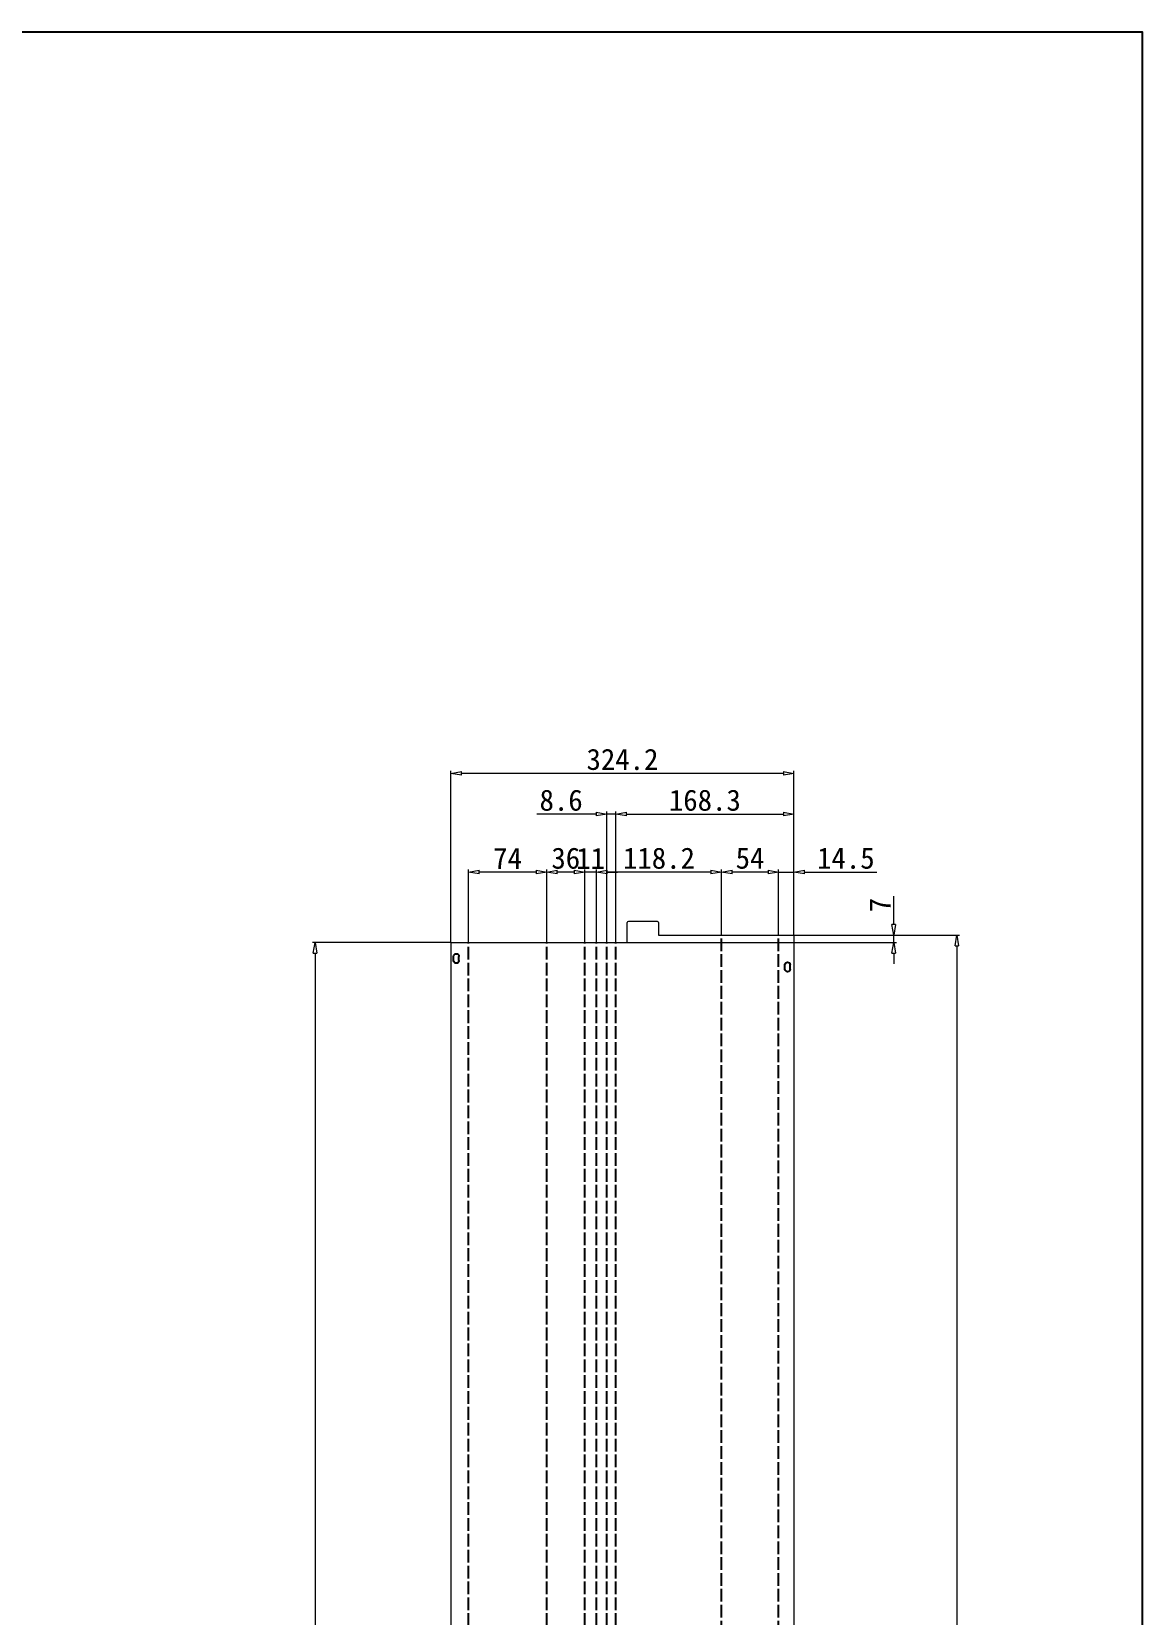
# Model space of a CAD drawing. Header units: millimetres. Extents: x 2100 to 6661, y -400 to 2594.
# Drawn here: x 5611 to 6661, y 1097 to 2594 of the extents above; entities that cross this region are included whole.
import ezdxf

# ---------------------------------------------------------------- set-up
doc = ezdxf.new("R2010")
doc.units = ezdxf.units.MM
doc.linetypes.add('ACAD_ISO02W100', pattern=[15, 12, -3])
for name, color, linetype in [('Cutting', 7, 'Continuous'), ('标注层', 7, 'Continuous'), ('绘图层', 7, 'Continuous')]:
    doc.layers.add(name, color=color, linetype=linetype)
doc.styles.get("Standard").update_dxf_attribs({"font": ''})
doc.styles.get('Standard').set_extended_font_data('SimSun')
doc.dimstyles.new('ISO-25$0', dxfattribs={"dimtxt": 20, "dimasz": 10, "dimexe": 2.5, "dimexo": 0, "dimgap": 3.049991, "dimtad": 1, "dimdec": 1, "dimrnd": 0.001, "dimdsep": 46, "dimtxsty": 'Standard', "dimblk": 'CLOSEDBLANK', "dimcen": 0, "dimclrd": 4, "dimclre": 4, "dimclrt": 4, "dimazin": 3, "dimtm": 1e-09, "dimtfac": 0.707107, "dimtdec": 1, "dimtmove": 0, "dimatfit": 0, "dimldrblk": 'CLOSEDBLANK', "dimfxl": 1, "dimfrac": 2, "dimtolj": 1, "dimlwd": 9, "dimlwe": 9, "dimarcsym": 0})

# ---------------------------------------------------------------- blocks, each defined once
blk = doc.blocks.new('_ClosedBlank')
at = {"color": 0, "linetype": 'ByBlock', "lineweight": -2}
for p, q in [((-1, 0.17), (0, 0)), ((-1, 0.17), (-1, -0.17)), ((0, 0), (-1, -0.17))]:
    blk.add_line(p, q, dxfattribs=at)
blk = doc.blocks.new('*D122')
at = {"layer": 'Defpoints', "color": 0, "transparency": 16777216}
for p in [(6331.8, 1740), (6331.8, 0), (6485.8, 0)]:
    blk.add_point(p, dxfattribs=at)
at = {"layer": '标注层', "color": 4, "lineweight": 9, "transparency": 16777216}
for p, q in [((6331.8, 1740), (6488.3, 1740)), ((6485.8, 1730), (6485.8, 10)), ((6331.8, 0), (6488.3, 0))]:
    blk.add_line(p, q, dxfattribs=at)
at = {"layer": '标注层', "color": 4, "lineweight": 9, "transparency": 16777216, "xscale": 10, "yscale": 10, "zscale": 10}
for p, rotation in [((6485.8, 1740), 90), ((6485.8, 0), 270)]:
    blk.add_blockref('_ClosedBlank', p, dxfattribs=dict(at, rotation=rotation))
at = {"layer": '标注层', "color": 7, "transparency": 16777216, "insert": (6457.8, 870), "char_height": 50, "attachment_point": 5, "rotation": 90}
blk.add_mtext('\\A1;1740', dxfattribs=at)
blk = doc.blocks.new('*D123')
at = {"layer": 'Defpoints', "color": 0, "transparency": 16777216}
for p in [(6007.6, 1893), (6331.8, 1740), (6007.6, 1733)]:
    blk.add_point(p, dxfattribs=at)
at = {"layer": '标注层', "color": 4, "lineweight": 9, "transparency": 16777216}
for p, q in [((6007.6, 1733), (6007.6, 1895.5)), ((6321.8, 1893), (6017.6, 1893)), ((6331.8, 1740), (6331.8, 1895.5))]:
    blk.add_line(p, q, dxfattribs=at)
at = {"layer": '标注层', "color": 4, "lineweight": 9, "transparency": 16777216, "xscale": 10, "yscale": 10, "zscale": 10, "rotation": 180}
blk.add_blockref('_ClosedBlank', (6007.6, 1893), dxfattribs=at)
at = {"layer": '标注层', "color": 4, "lineweight": 9, "transparency": 16777216, "xscale": 10, "yscale": 10, "zscale": 10}
blk.add_blockref('_ClosedBlank', (6331.8, 1893), dxfattribs=at)
at = {"layer": '标注层', "color": 7, "transparency": 16777216, "insert": (6169.7, 1906.1), "char_height": 20, "attachment_point": 5}
blk.add_mtext('\\A1;324.2', dxfattribs=at)
blk = doc.blocks.new('*D126')
at = {"layer": 'Defpoints', "color": 0, "transparency": 16777216}
for p in [(6007.6, 1733), (5879.1, 7), (6007.6, 7)]:
    blk.add_point(p, dxfattribs=at)
at = {"layer": '标注层', "color": 4, "lineweight": 9, "transparency": 16777216}
for p, q in [((6007.6, 1733), (5876.6, 1733)), ((5879.1, 1723), (5879.1, 17)), ((6007.6, 7), (5876.6, 7))]:
    blk.add_line(p, q, dxfattribs=at)
at = {"layer": '标注层', "color": 4, "lineweight": 9, "transparency": 16777216, "xscale": 10, "yscale": 10, "zscale": 10}
for p, rotation in [((5879.1, 1733), 90), ((5879.1, 7), 270)]:
    blk.add_blockref('_ClosedBlank', p, dxfattribs=dict(at, rotation=rotation))
at = {"layer": '标注层', "color": 7, "transparency": 16777216, "insert": (5851, 870), "char_height": 50, "attachment_point": 5, "rotation": 90}
blk.add_mtext('\\A1;1726', dxfattribs=at)
blk = doc.blocks.new('DK1')
for p, q in [((-2.5, -2), (-2.5, 2)), ((2.5, -2), (2.5, 2))]:
    blk.add_line(p, q)
for centre, start, end in [((0, 2), 0, 180), ((0, -2), 180, 0)]:
    blk.add_arc(centre, 2.5, start, end)
blk = doc.blocks.new('*D127')
at = {"layer": 'Defpoints', "color": 0, "transparency": 16777216}
for p in [(6331.8, 1854.5), (6331.8, 1740), (6163.5, 1733)]:
    blk.add_point(p, dxfattribs=at)
at = {"layer": '标注层', "color": 4, "lineweight": 9, "transparency": 16777216}
for p, q in [((6163.5, 1733), (6163.5, 1857)), ((6331.8, 1740), (6331.8, 1857)), ((6173.5, 1854.5), (6321.8, 1854.5))]:
    blk.add_line(p, q, dxfattribs=at)
at = {"layer": '标注层', "color": 4, "lineweight": 9, "transparency": 16777216, "xscale": 10, "yscale": 10, "zscale": 10, "rotation": 180}
blk.add_blockref('_ClosedBlank', (6163.5, 1854.5), dxfattribs=at)
at = {"layer": '标注层', "color": 4, "lineweight": 9, "transparency": 16777216, "xscale": 10, "yscale": 10, "zscale": 10}
blk.add_blockref('_ClosedBlank', (6331.8, 1854.5), dxfattribs=at)
at = {"layer": '标注层', "color": 7, "transparency": 16777216, "insert": (6247.6, 1867.5), "char_height": 20, "attachment_point": 5}
blk.add_mtext('\\A1;168.3', dxfattribs=at)
blk = doc.blocks.new('*D128')
at = {"layer": 'Defpoints', "color": 0, "transparency": 16777216}
for p in [(6154.9, 1854.5), (6154.9, 1733), (6163.5, 1733)]:
    blk.add_point(p, dxfattribs=at)
at = {"layer": '标注层', "color": 4, "lineweight": 9, "transparency": 16777216}
for p, q in [((6154.9, 1733), (6154.9, 1857)), ((6163.5, 1733), (6163.5, 1857)), ((6144.9, 1854.5), (6088.6, 1854.5)), ((6163.5, 1854.5), (6154.9, 1854.5)), ((6173.5, 1854.5), (6183.5, 1854.5))]:
    blk.add_line(p, q, dxfattribs=at)
at = {"layer": '标注层', "color": 4, "lineweight": 9, "transparency": 16777216, "xscale": 10, "yscale": 10, "zscale": 10}
blk.add_blockref('_ClosedBlank', (6154.9, 1854.5), dxfattribs=at)
at = {"layer": '标注层', "color": 4, "lineweight": 9, "transparency": 16777216, "xscale": 10, "yscale": 10, "zscale": 10, "rotation": 180}
blk.add_blockref('_ClosedBlank', (6163.5, 1854.5), dxfattribs=at)
at = {"layer": '标注层', "color": 7, "transparency": 16777216, "insert": (6111.7, 1867.5), "char_height": 20, "attachment_point": 5}
blk.add_mtext('\\A1;8.6', dxfattribs=at)
blk = doc.blocks.new('*D129')
at = {"layer": 'Defpoints', "color": 0, "transparency": 16777216}
for p in [(6331.8, 1799.7), (6317.3, 1740), (6331.8, 1740)]:
    blk.add_point(p, dxfattribs=at)
at = {"layer": '标注层', "color": 4, "lineweight": 9, "transparency": 16777216}
for p, q in [((6307.3, 1799.7), (6297.3, 1799.7)), ((6317.3, 1740), (6317.3, 1802.2)), ((6317.3, 1799.7), (6331.8, 1799.7)), ((6331.8, 1740), (6331.8, 1802.2)), ((6341.8, 1799.7), (6410.1, 1799.7))]:
    blk.add_line(p, q, dxfattribs=at)
at = {"layer": '标注层', "color": 4, "lineweight": 9, "transparency": 16777216, "xscale": 10, "yscale": 10, "zscale": 10}
blk.add_blockref('_ClosedBlank', (6317.3, 1799.7), dxfattribs=at)
at = {"layer": '标注层', "color": 4, "lineweight": 9, "transparency": 16777216, "xscale": 10, "yscale": 10, "zscale": 10, "rotation": 180}
blk.add_blockref('_ClosedBlank', (6331.8, 1799.7), dxfattribs=at)
at = {"layer": '标注层', "color": 7, "transparency": 16777216, "insert": (6380.9, 1812.7), "char_height": 20, "attachment_point": 5}
blk.add_mtext('\\A1;14.5', dxfattribs=at)
blk = doc.blocks.new('*D130')
at = {"layer": 'Defpoints', "color": 0, "transparency": 16777216}
for p in [(6263.3, 1799.7), (6263.3, 1740), (6317.3, 1740)]:
    blk.add_point(p, dxfattribs=at)
at = {"layer": '标注层', "color": 4, "lineweight": 9, "transparency": 16777216}
for p, q in [((6263.3, 1740), (6263.3, 1802.2)), ((6307.3, 1799.7), (6273.3, 1799.7)), ((6317.3, 1740), (6317.3, 1802.2))]:
    blk.add_line(p, q, dxfattribs=at)
at = {"layer": '标注层', "color": 4, "lineweight": 9, "transparency": 16777216, "xscale": 10, "yscale": 10, "zscale": 10, "rotation": 180}
blk.add_blockref('_ClosedBlank', (6263.3, 1799.7), dxfattribs=at)
at = {"layer": '标注层', "color": 4, "lineweight": 9, "transparency": 16777216, "xscale": 10, "yscale": 10, "zscale": 10}
blk.add_blockref('_ClosedBlank', (6317.3, 1799.7), dxfattribs=at)
at = {"layer": '标注层', "color": 7, "transparency": 16777216, "insert": (6290.3, 1812.7), "char_height": 20, "attachment_point": 5}
blk.add_mtext('\\A1;54', dxfattribs=at)
blk = doc.blocks.new('*D131')
at = {"layer": 'Defpoints', "color": 0, "transparency": 16777216}
for p in [(6145.1, 1799.7), (6263.3, 1740), (6145.1, 1733)]:
    blk.add_point(p, dxfattribs=at)
at = {"layer": '标注层', "color": 4, "lineweight": 9, "transparency": 16777216}
for p, q in [((6145.1, 1733), (6145.1, 1802.2)), ((6253.3, 1799.7), (6155.1, 1799.7)), ((6263.3, 1740), (6263.3, 1802.2))]:
    blk.add_line(p, q, dxfattribs=at)
at = {"layer": '标注层', "color": 4, "lineweight": 9, "transparency": 16777216, "xscale": 10, "yscale": 10, "zscale": 10, "rotation": 180}
blk.add_blockref('_ClosedBlank', (6145.1, 1799.7), dxfattribs=at)
at = {"layer": '标注层', "color": 4, "lineweight": 9, "transparency": 16777216, "xscale": 10, "yscale": 10, "zscale": 10}
blk.add_blockref('_ClosedBlank', (6263.3, 1799.7), dxfattribs=at)
at = {"layer": '标注层', "color": 7, "transparency": 16777216, "insert": (6204.2, 1812.7), "char_height": 20, "attachment_point": 5}
blk.add_mtext('\\A1;118.2', dxfattribs=at)
blk = doc.blocks.new('*D132')
at = {"layer": 'Defpoints', "color": 0, "transparency": 16777216}
for p in [(6134.1, 1799.7), (6134.1, 1733), (6145.1, 1733)]:
    blk.add_point(p, dxfattribs=at)
at = {"layer": '标注层', "color": 4, "lineweight": 9, "transparency": 16777216}
for p, q in [((6124.1, 1799.7), (6114.1, 1799.7)), ((6134.1, 1733), (6134.1, 1802.2)), ((6145.1, 1799.7), (6134.1, 1799.7)), ((6145.1, 1733), (6145.1, 1802.2)), ((6155.1, 1799.7), (6165.1, 1799.7))]:
    blk.add_line(p, q, dxfattribs=at)
at = {"layer": '标注层', "color": 4, "lineweight": 9, "transparency": 16777216, "xscale": 10, "yscale": 10, "zscale": 10}
blk.add_blockref('_ClosedBlank', (6134.1, 1799.7), dxfattribs=at)
at = {"layer": '标注层', "color": 4, "lineweight": 9, "transparency": 16777216, "xscale": 10, "yscale": 10, "zscale": 10, "rotation": 180}
blk.add_blockref('_ClosedBlank', (6145.1, 1799.7), dxfattribs=at)
at = {"layer": '标注层', "color": 7, "transparency": 16777216, "insert": (6139.6, 1812.7), "char_height": 20, "attachment_point": 5}
blk.add_mtext('\\A1;11', dxfattribs=at)
blk = doc.blocks.new('*D133')
at = {"layer": 'Defpoints', "color": 0, "transparency": 16777216}
for p in [(6098.1, 1799.7), (6098.1, 1733), (6134.1, 1733)]:
    blk.add_point(p, dxfattribs=at)
at = {"layer": '标注层', "color": 4, "lineweight": 9, "transparency": 16777216}
for p, q in [((6098.1, 1733), (6098.1, 1802.2)), ((6124.1, 1799.7), (6108.1, 1799.7)), ((6134.1, 1733), (6134.1, 1802.2))]:
    blk.add_line(p, q, dxfattribs=at)
at = {"layer": '标注层', "color": 4, "lineweight": 9, "transparency": 16777216, "xscale": 10, "yscale": 10, "zscale": 10, "rotation": 180}
blk.add_blockref('_ClosedBlank', (6098.1, 1799.7), dxfattribs=at)
at = {"layer": '标注层', "color": 4, "lineweight": 9, "transparency": 16777216, "xscale": 10, "yscale": 10, "zscale": 10}
blk.add_blockref('_ClosedBlank', (6134.1, 1799.7), dxfattribs=at)
at = {"layer": '标注层', "color": 7, "transparency": 16777216, "insert": (6116.1, 1812.7), "char_height": 20, "attachment_point": 5}
blk.add_mtext('\\A1;36', dxfattribs=at)
blk = doc.blocks.new('*D134')
at = {"layer": 'Defpoints', "color": 0, "transparency": 16777216}
for p in [(6024.1, 1799.7), (6024.1, 1733), (6098.1, 1733)]:
    blk.add_point(p, dxfattribs=at)
at = {"layer": '标注层', "color": 4, "lineweight": 9, "transparency": 16777216}
for p, q in [((6024.1, 1733), (6024.1, 1802.2)), ((6088.1, 1799.7), (6034.1, 1799.7)), ((6098.1, 1733), (6098.1, 1802.2))]:
    blk.add_line(p, q, dxfattribs=at)
at = {"layer": '标注层', "color": 4, "lineweight": 9, "transparency": 16777216, "xscale": 10, "yscale": 10, "zscale": 10, "rotation": 180}
blk.add_blockref('_ClosedBlank', (6024.1, 1799.7), dxfattribs=at)
at = {"layer": '标注层', "color": 4, "lineweight": 9, "transparency": 16777216, "xscale": 10, "yscale": 10, "zscale": 10}
blk.add_blockref('_ClosedBlank', (6098.1, 1799.7), dxfattribs=at)
at = {"layer": '标注层', "color": 7, "transparency": 16777216, "insert": (6061.1, 1812.7), "char_height": 20, "attachment_point": 5}
blk.add_mtext('\\A1;74', dxfattribs=at)
blk = doc.blocks.new('*D89')
at = {"layer": 'Defpoints', "color": 0, "transparency": 16777216}
for p in [(6203.8, 1740), (6426.2, 1740), (6174.3, 1733)]:
    blk.add_point(p, dxfattribs=at)
at = {"layer": '绘图层', "color": 4, "lineweight": 9, "transparency": 16777216}
for p, q in [((6426.2, 1750), (6426.2, 1776.9)), ((6203.8, 1740), (6428.7, 1740)), ((6426.2, 1733), (6426.2, 1740)), ((6174.3, 1733), (6428.7, 1733)), ((6426.2, 1723), (6426.2, 1713))]:
    blk.add_line(p, q, dxfattribs=at)
at = {"layer": '绘图层', "color": 4, "lineweight": 9, "transparency": 16777216, "xscale": 10, "yscale": 10, "zscale": 10}
for p, rotation in [((6426.2, 1740), 270), ((6426.2, 1733), 90)]:
    blk.add_blockref('_ClosedBlank', p, dxfattribs=dict(at, rotation=rotation))
at = {"layer": '绘图层', "color": 4, "transparency": 16777216, "insert": (6413.2, 1768.5), "char_height": 20, "attachment_point": 5, "rotation": 90}
blk.add_mtext('\\A1;7', dxfattribs=at)

msp = doc.modelspace()

# ---------------------------------------------------------------- linework, layer by layer
at = {"color": 7, "linetype": 'Continuous', "lineweight": 15}
for p, q in [((6174.28, 1733), (6174.28, 1752)), ((6202.78, 1753), (6175.28, 1753)), ((6203.78, 1752), (6203.78, 1740)), ((6203.78, 1740), (6331.78, 1740)), ((6331.78, 1740), (6331.78, 0)), ((6007.58, 1733), (6007.58, 7)), ((6007.58, 1733), (6174.28, 1733))]:
    msp.add_line(p, q, dxfattribs=at)
for centre, start, end in [((6175.28, 1752), 90, 180), ((6202.78, 1752), 0, 90)]:
    msp.add_arc(centre, 1, start, end, dxfattribs=at)
at = {"layer": '标注层', "color": 5, "linetype": 'ACAD_ISO02W100'}
for p, q in [((6263.28, 0), (6263.28, 1740)), ((6317.28, 0), (6317.28, 1740)), ((6024.08, 7), (6024.08, 1733)), ((6098.08, 7), (6098.08, 1733)), ((6134.08, 7), (6134.08, 1733)), ((6145.08, 7), (6145.08, 1733))]:
    msp.add_line(p, q, dxfattribs=at)
at = {"layer": '标注层', "color": 6, "linetype": 'ACAD_ISO02W100'}
for p, q in [((6154.88, 7), (6154.88, 1733)), ((6163.48, 7), (6163.48, 1733))]:
    msp.add_line(p, q, dxfattribs=at)
at = {"layer": '绘图层', "color": 5}
msp.add_lwpolyline([(4561.18, 2594.13), (6661.18, 2594.13), (6661.18, -400), (4561.18, -400)], close=True, dxfattribs=at)

# ---------------------------------------------------------------- block references
at = {"layer": 'Cutting', "xscale": -1}
for p in [(6012.58, 1718), (6325.78, 1710)]:
    msp.add_blockref('DK1', p, dxfattribs=at)

# ---------------------------------------------------------------- dimensions: what is measured, and where the dimension line sits
at = {"layer": '标注层'}
for base, p1, p2, angle, override, picture, middle in [((6007.58, 1893.02), (6331.78, 1740), (6007.58, 1733), 0, {"dimtxt": 20, "dimclrt": 7}, '*D123', (6169.68, 1906.07)), ((6154.88, 1854.47), (6163.48, 1733), (6154.88, 1733), 180, {"dimclrt": 7}, '*D128', (6111.71, 1867.52)), ((6331.78, 1854.47), (6163.48, 1733), (6331.78, 1740), 180, {"dimclrt": 7}, '*D127', (6247.63, 1867.52)), ((6024.08, 1799.7), (6098.08, 1733), (6024.08, 1733), 180, {"dimclrt": 7}, '*D134', (6061.08, 1812.75)), ((6098.08, 1799.7), (6134.08, 1733), (6098.08, 1733), 180, {"dimclrt": 7}, '*D133', (6116.08, 1812.75)), ((6145.08, 1799.7), (6263.28, 1740), (6145.08, 1733), 180, {"dimclrt": 7}, '*D131', (6204.18, 1812.75)), ((6263.28, 1799.7), (6317.28, 1740), (6263.28, 1740), 180, {"dimclrt": 7}, '*D130', (6290.28, 1812.75)), ((6331.78, 1799.7), (6317.28, 1740), (6331.78, 1740), 180, {"dimclrt": 7}, '*D129', (6380.92, 1812.75)), ((6485.83, 0), (6331.78, 1740), (6331.78, 0), 90, {"dimtxt": 50, "dimclrt": 7}, '*D122', (6457.78, 870)), ((5879.09, 7), (6007.58, 1733), (6007.58, 7), 90, {"dimtxt": 50, "dimclrt": 7}, '*D126', (5851.04, 870))]:
    dim = msp.add_linear_dim(base=base, p1=p1, p2=p2, angle=angle, dimstyle='ISO-25$0', override=override, dxfattribs=at)
    dim.commit()
    dim.dimension.update_dxf_attribs({"geometry": picture, "text_midpoint": middle})
dim = msp.add_linear_dim(base=(6134.08, 1799.7), p1=(6145.08, 1733), p2=(6134.08, 1733), angle=180, dimstyle='ISO-25$0', override={"dimclrt": 7}, dxfattribs=at)
dim.commit()
dim.dimension.update_dxf_attribs({"geometry": '*D132', "text_midpoint": (6139.58, 1799.7), "dimtype": 160})
at = {"layer": '绘图层'}
dim = msp.add_linear_dim(base=(6426.24, 1740), p1=(6174.28, 1733), p2=(6203.78, 1740), angle=90, dimstyle='ISO-25$0', dxfattribs=at)
dim.commit()
dim.dimension.update_dxf_attribs({"geometry": '*D89', "text_midpoint": (6413.19, 1768.47)})

doc.saveas('drawing.dxf')
